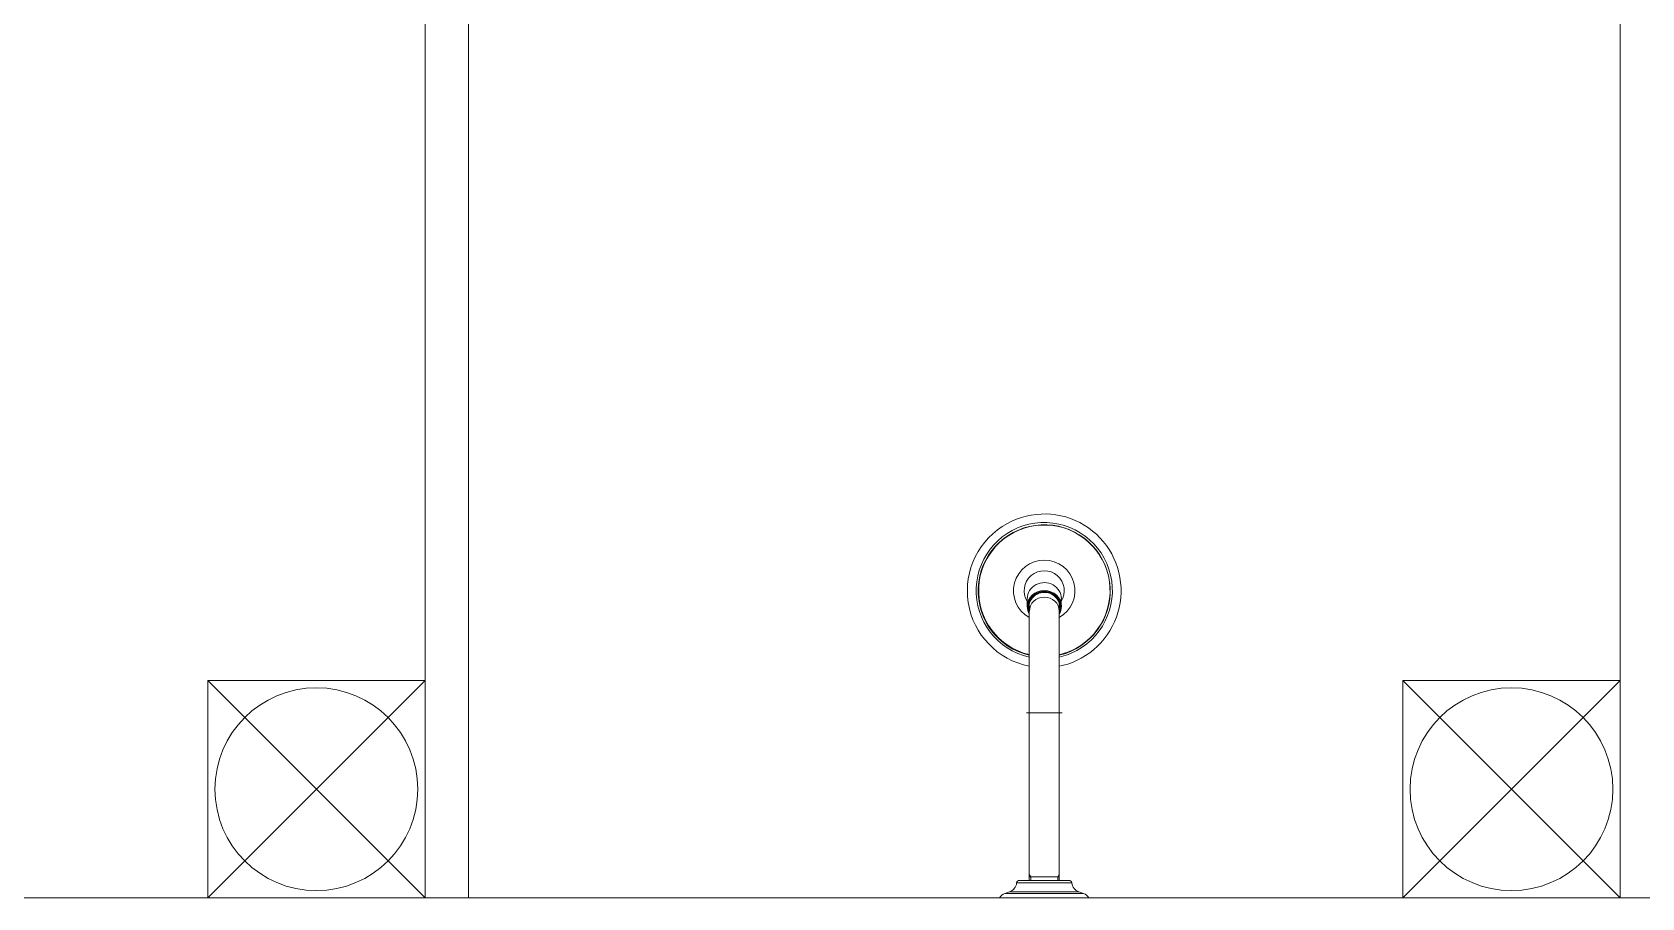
# Model space of a CAD drawing. Header units: millimetres. Extents: x 867 to 1330, y 209 to 507.
# Drawn here: x 1185.96 to 1187.071, y 447.423 to 448.02 of the extents above; entities that cross this region are included whole.
import ezdxf

# ---------------------------------------------------------------- set-up
doc = ezdxf.new("R2010")
doc.units = ezdxf.units.MM
doc.header["$LTSCALE"] = 5
doc.linetypes.add('DASHDOT', pattern=[25.4, 12.7, -6.35, 0, -6.35])
doc.layers.add('I-ARQ', color=8, linetype='Continuous', lineweight=0)

msp = doc.modelspace()

# ---------------------------------------------------------------- linework, layer by layer
at = {"layer": 'I-ARQ'}
for p, q in [((1186.2307, 447.4225), (1186.2307, 448.6325)), ((1186.2607, 447.4225), (1186.2607, 448.6325)), ((1187.0557, 447.4225), (1187.0557, 448.6325)), ((1186.2307, 447.4225), (1186.0807, 447.5725)), ((1186.2307, 447.5725), (1186.0807, 447.4225)), ((1186.0807, 447.4225), (1186.0807, 447.5725)), ((1186.0807, 447.5725), (1186.2307, 447.5725)), ((1186.2307, 447.5725), (1186.2307, 447.4225)), ((1187.0557, 447.4225), (1186.9057, 447.5725)), ((1187.0557, 447.5725), (1186.9057, 447.4225)), ((1186.9057, 447.4225), (1186.9057, 447.5725)), ((1186.9057, 447.5725), (1187.0557, 447.5725)), ((1187.0557, 447.5725), (1187.0557, 447.4225)), ((1183.0107, 447.4225), (1188.9557, 447.4225)), ((1186.2307, 447.4225), (1186.0807, 447.4225)), ((1187.0557, 447.4225), (1186.9057, 447.4225))]:
    msp.add_line(p, q, dxfattribs=at)
for points in [[(1186.6478, 447.5824, -0.700978), (1186.6327, 447.681, -1), (1186.6836, 447.5879, -0.07613), (1186.6685, 447.5824)], [(1186.6685, 447.5887, 0.06962), (1186.6807, 447.5933, 5.480122), (1186.6478, 447.5887)], [(1186.6478, 447.616, -3.836175), (1186.6685, 447.616)], [(1186.6464, 447.6271, -1.802734), (1186.6699, 447.6271)], [(1186.6391, 447.4328, -0.280777), (1186.6342, 447.4267)], [(1186.6772, 447.4328, 0.377188), (1186.6752, 447.4345), (1186.6411, 447.4345, 0.377188), (1186.6391, 447.4328)], [(1186.6821, 447.4267, -0.280777), (1186.6772, 447.4328)]]:
    msp.add_lwpolyline(points, format="xyb", dxfattribs=at)
at = {"layer": 'I-ARQ', "ltscale": 0.06322}
for points in [[(1186.6685, 447.5887), (1186.6685, 447.59, 0.067971), (1186.68, 447.5944, 5.429636), (1186.6478, 447.59)], [(1186.6685, 447.616), (1186.6685, 447.5904, 0.067551), (1186.6799, 447.5947, 5.416932), (1186.6478, 447.5904)]]:
    msp.add_lwpolyline(points, format="xyb", dxfattribs=at)
at = {"layer": 'I-ARQ', "ltscale": 0.067122}
msp.add_lwpolyline([(1186.6464, 447.629), (1186.6464, 447.6235, 0.128945), (1186.6478, 447.6183)], format="xyb", dxfattribs=at)
at = {"layer": 'I-ARQ', "ltscale": 0.06322}
for points in [[(1186.6478, 447.6255), (1186.6478, 447.616)], [(1186.6685, 447.6255), (1186.6685, 447.616)], [(1186.6478, 447.616), (1186.6478, 447.5824)], [(1186.6478, 447.5824), (1186.6478, 447.5502)], [(1186.6685, 447.5887), (1186.6685, 447.5824)], [(1186.6685, 447.5824), (1186.6685, 447.5502)]]:
    msp.add_lwpolyline(points, dxfattribs=at)
at = {"layer": 'I-ARQ', "ltscale": 0.067121}
for points in [[(1186.6699, 447.6271), (1186.6699, 447.629)], [(1186.6699, 447.6236), (1186.6699, 447.6271)]]:
    msp.add_lwpolyline(points, dxfattribs=at)
at = {"layer": 'I-ARQ', "linetype": 'DASHDOT', "ltscale": 0.30975}
msp.add_lwpolyline([(1186.6458, 447.5502), (1186.6706, 447.5502)], dxfattribs=at)
at = {"layer": 'I-ARQ'}
for points in [[(1186.6478, 447.4345), (1186.6478, 447.5502)], [(1186.6685, 447.4345), (1186.6685, 447.5502)]]:
    msp.add_lwpolyline(points, dxfattribs=at)
at = {"layer": 'I-ARQ', "ltscale": 0.258125}
msp.add_lwpolyline([(1186.6685, 447.5502), (1186.6478, 447.5502)], dxfattribs=at)
at = {"layer": 'I-ARQ', "ltscale": 0.029062}
for points in [[(1186.6489, 447.4345), (1186.6489, 447.4369), (1186.6478, 447.4387)], [(1186.6675, 447.4345), (1186.6675, 447.4369)]]:
    msp.add_lwpolyline(points, dxfattribs=at)
at = {"layer": 'I-ARQ', "ltscale": 0.242325}
msp.add_lwpolyline([(1186.6685, 447.4369), (1186.6478, 447.4369)], dxfattribs=at)
at = {"layer": 'I-ARQ', "ltscale": 0.218093}
msp.add_lwpolyline([(1186.6675, 447.4369), (1186.65, 447.4369)], dxfattribs=at)
at = {"layer": 'I-ARQ', "ltscale": 0.025813}
msp.add_lwpolyline([(1186.6675, 447.4369), (1186.6685, 447.4387)], dxfattribs=at)
at = {"layer": 'I-ARQ', "ltscale": 0.200747}
msp.add_lwpolyline([(1186.631, 447.4255, 0.164371), (1186.6273, 447.4225), (1186.689, 447.4225, 0.164371), (1186.6853, 447.4255)], format="xyb", dxfattribs=at)
at = {"layer": 'I-ARQ'}
msp.add_lwpolyline([(1186.6853, 447.4255), (1186.631, 447.4255), (1186.6342, 447.4267), (1186.6821, 447.4267)], close=True, dxfattribs=at)
at = {"layer": 'I-ARQ', "ltscale": 0.352288}
msp.add_lwpolyline([(1186.6772, 447.4328), (1186.6391, 447.4328)], dxfattribs=at)
at = {"layer": 'I-ARQ'}
for centre in [(1186.1557, 447.4975), (1186.9807, 447.4975)]:
    msp.add_circle(centre, 0.07, dxfattribs=at)
at = {"layer": 'I-ARQ', "extrusion": (-2.21397e-44, -1.84636e-46, -1)}
for centre, major_axis, ratio, start_param, end_param in [((1186.6582, 447.6234), (0.0113, 0), 0.939693, 2.733002, 6.691777), ((1186.6582, 447.6234), (0.0112, 0), 0.939693, 2.754135, 6.670643), ((1186.6582, 447.629), (0.0118, 0), 0.939693, 3.141564, 4.212389), ((1186.6582, 447.6236), (0.0118, 0), 0.939692, 3.141597, 6.283189), ((1186.6582, 447.629), (0.0118, 0), 0.939693, 4.212389, 6.283156), ((1186.6582, 447.6235), (0.0105, 0), 0.939693, 3.141564, 4.212389), ((1186.6582, 447.6235), (0.0105, 0), 0.939693, 2.942153, 3.141564), ((1186.6582, 447.6204), (0.0103, 0), 0.939693, 3.141593, 6.283185), ((1186.6582, 447.6241), (0.00722, 0.00722), 1, 3.73929, 3.900306), ((1186.6582, 447.6235), (0.0105, 0), 0.939693, 4.212389, 6.283156), ((1186.6582, 447.6241), (0.00722, 0.00722), 1, 0.812086, 0.973103), ((1186.6582, 447.6236), (-0.0118, 0), 0.942388, 3.140774, 3.638398), ((1186.6582, 447.6235), (0.0105, 0), 0.939693, -0.000029, 0.199444)]:
    msp.add_ellipse(centre, major_axis=major_axis, ratio=ratio, start_param=start_param, end_param=end_param, dxfattribs=at)

doc.saveas('drawing.dxf')
